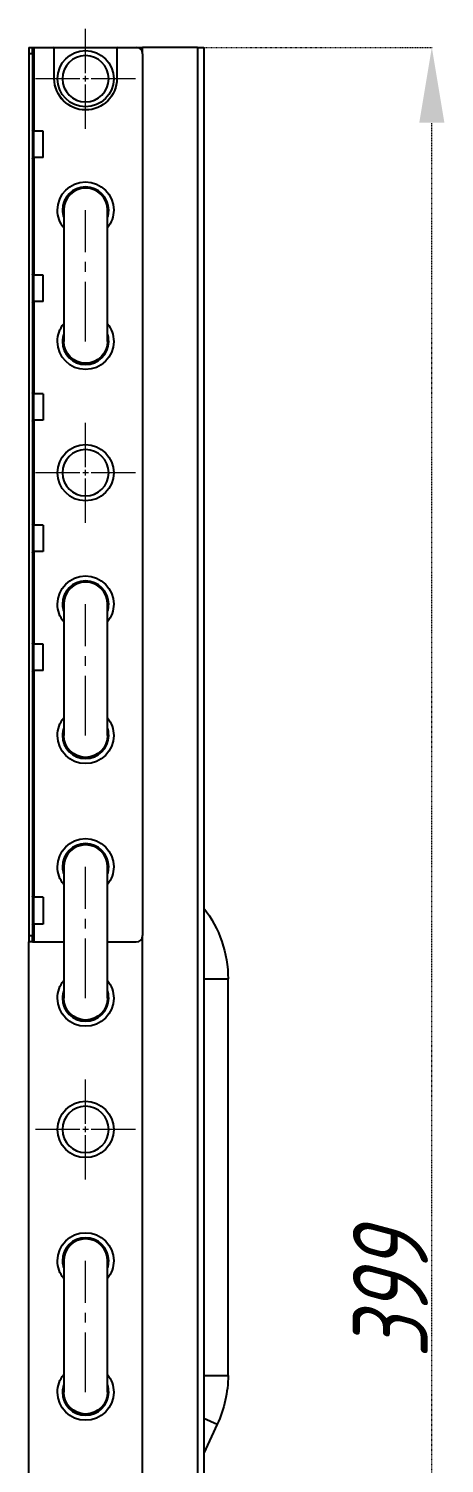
# Model space of a CAD drawing. Header units: millimetres. Extents: x 937859 to 970574, y 987894 to 996517.
# Drawn here: x 943826.4 to 943892.8, y 993304.7 to 993534.1 of the extents above; entities that cross this region are included whole.
import ezdxf

# ---------------------------------------------------------------- set-up
doc = ezdxf.new("R2010")
doc.units = ezdxf.units.MM
doc.header["$LTSCALE"] = 0.5
doc.linetypes.add('CENTER', pattern=[0.6, 0.375, -0.075, 0.075, -0.075])
doc.linetypes.add('CENTER2', pattern=[28.575, 19.05, -3.175, 3.175, -3.175])
doc.layers.add('MD_Visible', color=7, linetype='Continuous', lineweight=25)
doc.layers.add('MD_Visible Narrow', color=7, linetype='Continuous', lineweight=25)
doc.styles.add('SSBKN010703MD', font='GOST_A.TTF', dxfattribs={"width": 0.955, "oblique": 15, "height": 12})
doc.dimstyles.new('SSBKN010703MD', dxfattribs={"dimtxt": 12, "dimasz": 12, "dimexe": 0.1, "dimexo": 0, "dimtad": 1, "dimtxsty": 'SSBKN010703MD', "dimcen": 2.5, "dimadec": 0, "dimazin": 0, "dimtfac": 1, "dimtmove": 0, "dimatfit": 3, "dimfxl": 1, "dimlwd": 9, "dimlwe": 9, "dimarcsym": 0})

# ---------------------------------------------------------------- blocks, each defined once
blk = doc.blocks.new('*U363')
at = {"color": 0, "linetype": 'CENTER2', "lineweight": 5, "transparency": 16777216}
for p, q in [((0, 0.9), (0, 8)), ((-8, 0), (-0.9, 0)), ((0.9, 0), (8, 0)), ((0, -8), (0, -0.9))]:
    blk.add_line(p, q, dxfattribs=at)
at = {"color": 0, "linetype": 'Continuous', "lineweight": 5, "transparency": 16777216}
for p, q in [((-0.45, 0), (0.45, 0)), ((0, -0.45), (0, 0.45))]:
    blk.add_line(p, q, dxfattribs=at)
blk = doc.blocks.new('*U332')
at = {"color": 0, "linetype": 'CENTER2', "lineweight": 5, "transparency": 16777216}
for p, q in [((0, 0.9), (0, 8)), ((-8, 0), (-0.9, 0)), ((0.9, 0), (8, 0)), ((0, -8), (0, -0.9))]:
    blk.add_line(p, q, dxfattribs=at)
at = {"color": 0, "linetype": 'Continuous', "lineweight": 5, "transparency": 16777216}
for p, q in [((-0.45, 0), (0.45, 0)), ((0, -0.45), (0, 0.45))]:
    blk.add_line(p, q, dxfattribs=at)
blk = doc.blocks.new('*U333')
at = {"color": 0, "linetype": 'CENTER2', "lineweight": 5, "transparency": 16777216}
for p, q in [((0, 0.9), (0, 8)), ((-8, 0), (-0.9, 0)), ((0.9, 0), (8, 0)), ((0, -8), (0, -0.9))]:
    blk.add_line(p, q, dxfattribs=at)
at = {"color": 0, "linetype": 'Continuous', "lineweight": 5, "transparency": 16777216}
for p, q in [((-0.45, 0), (0.45, 0)), ((0, -0.45), (0, 0.45))]:
    blk.add_line(p, q, dxfattribs=at)
blk = doc.blocks.new('*D506')
at = {"color": 0, "linetype": 'CENTER', "lineweight": 9, "ltscale": 0.5, "transparency": 16777216}
for p, q in [((943854.37, 993531.11), (943890.94, 993531.11)), ((943890.84, 993144.11), (943890.84, 993519.11)), ((943844.57, 993132.11), (943890.94, 993132.11))]:
    blk.add_line(p, q, dxfattribs=at)
at = {"color": 0, "linetype": 'CENTER', "lineweight": 5, "ltscale": 0.5, "transparency": 16777216}
for points in [[(943888.84, 993519.11), (943892.84, 993519.11), (943890.84, 993531.11)], [(943888.84, 993144.11), (943892.84, 993144.11), (943890.84, 993132.11)]]:
    blk.add_solid(points, dxfattribs=at)
at = {"layer": 'Defpoints', "color": 0, "linetype": 'CENTER', "lineweight": 5, "ltscale": 0.5, "transparency": 16777216}
for p in [(943854.37, 993531.11), (943890.84, 993531.11), (943844.57, 993132.11)]:
    blk.add_point(p, dxfattribs=at)
at = {"color": 0, "linetype": 'CENTER', "lineweight": 5, "ltscale": 0.5, "transparency": 16777216, "insert": (943884.21, 993331.61), "char_height": 12, "attachment_point": 5, "rotation": 90, "style": 'SSBKN010703MD'}
blk.add_mtext('399', dxfattribs=at)

msp = doc.modelspace()

# ---------------------------------------------------------------- linework, layer by layer
at = {"layer": 'MD_Visible', "extrusion": (0, 1, 0)}
for p, q in [((943826.373, 993531.111), (943826.973, 993531.111)), ((943826.373, 993531.111), (943826.373, 993530.111)), ((943826.373, 993530.111), (943826.373, 993389.111)), ((943826.973, 993531.111), (943827.173, 993531.111)), ((943826.973, 993530.111), (943826.973, 993531.111)), ((943826.973, 993530.111), (943826.973, 993389.111)), ((943827.173, 993531.111), (943830.273, 993531.111)), ((943830.273, 993531.111), (943840.673, 993531.111)), ((943830.473, 993526.111), (943830.473, 993530.911)), ((943840.473, 993530.911), (943840.473, 993526.111)), ((943840.673, 993531.111), (943843.573, 993531.111)), ((943843.573, 993531.111), (943844.573, 993531.111)), ((943853.373, 993531.111), (943844.573, 993531.111)), ((943844.573, 993530.111), (943844.573, 993531.111)), ((943844.573, 993530.111), (943844.573, 993389.111)), ((943853.373, 993531.111), (943854.373, 993531.111)), ((943854.373, 993531.111), (943854.373, 993134.111)), ((943828.673, 993517.711), (943827.173, 993517.711)), ((943828.673, 993513.511), (943828.673, 993517.711)), ((943828.673, 993513.511), (943827.173, 993513.511)), ((943831.973, 993505.111), (943831.973, 993494.611)), ((943838.973, 993494.611), (943838.973, 993505.111)), ((943828.673, 993494.711), (943827.173, 993494.711)), ((943828.673, 993490.511), (943828.673, 993494.711)), ((943831.973, 993494.611), (943831.973, 993484.111)), ((943838.973, 993484.111), (943838.973, 993494.611)), ((943828.673, 993490.511), (943827.173, 993490.511)), ((943828.673, 993475.719), (943827.173, 993475.719)), ((943828.673, 993475.719), (943828.673, 993471.503)), ((943828.673, 993471.503), (943827.173, 993471.503)), ((943828.673, 993454.711), (943827.173, 993454.711)), ((943828.673, 993454.711), (943828.673, 993450.511)), ((943828.673, 993450.511), (943827.173, 993450.511)), ((943831.973, 993442.111), (943831.973, 993431.611)), ((943838.973, 993431.611), (943838.973, 993442.111)), ((943828.673, 993435.711), (943827.173, 993435.711)), ((943828.673, 993431.511), (943828.673, 993435.711)), ((943828.673, 993431.511), (943827.173, 993431.511)), ((943831.973, 993431.611), (943831.973, 993421.111)), ((943838.973, 993421.111), (943838.973, 993431.611)), ((943831.973, 993400.111), (943831.973, 993389.611)), ((943838.973, 993389.611), (943838.973, 993400.111)), ((943828.673, 993395.261), (943827.173, 993395.261)), ((943828.673, 993395.261), (943828.673, 993390.961)), ((943828.673, 993390.961), (943827.173, 993390.961)), ((943826.373, 993389.111), (943826.373, 993388.111)), ((943826.373, 993279.111), (943826.373, 993388.111)), ((943826.973, 993388.111), (943826.373, 993388.111)), ((943826.973, 993388.111), (943826.973, 993389.111)), ((943826.973, 993388.111), (943827.173, 993388.111)), ((943827.173, 993388.111), (943831.973, 993388.111)), ((943831.973, 993389.611), (943831.973, 993379.111)), ((943838.973, 993379.111), (943838.973, 993389.611)), ((943838.973, 993388.111), (943843.573, 993388.111)), ((943844.573, 993278.111), (943844.573, 993389.111)), ((943858.256, 993318.79), (943858.256, 993382.17)), ((943831.973, 993337.111), (943831.973, 993326.611)), ((943838.973, 993326.611), (943838.973, 993337.111)), ((943831.973, 993326.611), (943831.973, 993316.111)), ((943838.973, 993316.111), (943838.973, 993326.611)), ((943856.523, 993310.972), (943854.373, 993306.36))]:
    msp.add_line(p, q, dxfattribs=at)
at = {"layer": 'MD_Visible', "linetype": 'CENTER2', "lineweight": 5, "extrusion": (0, 1, 0)}
for p, q in [((943835.473, 993484.111), (943835.473, 993505.111)), ((943835.473, 993421.111), (943835.473, 993442.111)), ((943835.473, 993379.111), (943835.473, 993400.111)), ((943835.473, 993316.111), (943835.473, 993337.111))]:
    msp.add_line(p, q, dxfattribs=at)
at = {"layer": 'MD_Visible'}
for centre, radius, start, end in [((943830.273, 993530.911), 0.2, 0, 90), ((943835.473, 993526.111), 3.7, 0, 180), ((943840.673, 993530.911), 0.2, 90, 180), ((943843.573, 993530.111), 1, 0, 90), ((943835.473, 993526.111), 3.7, 180, 0), ((943835.473, 993505.111), 3.7, 0, 180), ((943835.473, 993505.111), 3.5, 90, 180), ((943835.473, 993505.111), 3.5, 0, 90), ((943835.473, 993505.111), 3.7, 180, 198.92464), ((943835.473, 993505.111), 3.7, 341.07536, 0), ((943835.473, 993484.111), 3.7, 161.07536, 180), ((943835.473, 993484.111), 3.7, 180, 0), ((943835.473, 993484.111), 3.7, 0, 18.92464), ((943835.473, 993463.111), 3.7, 0, 180), ((943835.473, 993463.111), 3.7, 180, 0), ((943835.473, 993442.111), 3.7, 0, 180), ((943835.473, 993442.111), 3.5, 90, 180), ((943835.473, 993442.111), 3.5, 0, 90), ((943835.473, 993442.111), 3.7, 180, 198.92464), ((943835.473, 993442.111), 3.7, 341.07536, 0), ((943835.473, 993421.111), 3.7, 161.07536, 180), ((943835.473, 993421.111), 3.7, 0, 18.92464), ((943835.473, 993421.111), 3.7, 180, 0), ((943835.473, 993400.111), 3.7, 0, 180), ((943835.473, 993400.111), 3.5, 90, 180), ((943835.473, 993400.111), 3.5, 0, 90), ((943835.473, 993400.111), 3.7, 180, 198.92464), ((943835.473, 993400.111), 3.7, 341.07536, 0), ((943843.573, 993389.111), 1, 270, 0), ((943835.473, 993379.111), 3.7, 161.07536, 180), ((943835.473, 993379.111), 3.7, 180, 0), ((943835.473, 993379.111), 3.7, 0, 18.92464), ((943835.473, 993358.111), 3.7, 0, 180), ((943835.473, 993358.111), 3.7, 180, 0), ((943835.473, 993337.111), 3.7, 0, 180), ((943835.473, 993337.111), 3.5, 90, 180), ((943835.473, 993337.111), 3.5, 0, 90), ((943835.473, 993337.111), 3.7, 180, 198.92464), ((943835.473, 993337.111), 3.7, 341.07536, 0), ((943835.473, 993316.111), 3.7, 161.07536, 180), ((943835.473, 993316.111), 3.7, 0, 18.92464), ((943835.473, 993316.111), 3.7, 180, 0)]:
    msp.add_arc(centre, radius, start, end, dxfattribs=at)
at = {"layer": 'MD_Visible', "extrusion": (2.3159e-16, -7.42256e-42, -1)}
msp.add_arc((-943835.473, 993526.111), 5, 314.427, 0, dxfattribs=at)
at = {"layer": 'MD_Visible', "extrusion": (1.22465e-16, 0, -1)}
for centre, radius, start, end in [((-943835.473, 993526.111), 5, 180, 0), ((-943835.473, 993484.111), 3.5, 270, 0), ((-943835.473, 993484.111), 3.5, 180, 270), ((-943835.473, 993421.111), 3.5, 270, 0), ((-943835.473, 993421.111), 3.5, 180, 270), ((-943835.473, 993379.111), 3.5, 270, 0), ((-943835.473, 993379.111), 3.5, 180, 270), ((-943835.473, 993316.111), 3.5, 270, 0), ((-943835.473, 993316.111), 3.5, 180, 270)]:
    msp.add_arc(centre, radius, start, end, dxfattribs=at)
at = {"layer": 'MD_Visible', "extrusion": (2.3159e-16, -2.48109e-42, -1)}
msp.add_arc((-943835.473, 993526.111), 5, 180, 225.573, dxfattribs=at)
at = {"layer": 'MD_Visible', "extrusion": (2.3159e-16, 0, -1)}
for centre, start, end in [((-943827.173, 993517.911), 270, 0), ((-943827.173, 993513.311), 0, 90), ((-943827.173, 993494.911), 270, 0), ((-943827.173, 993490.311), 0, 90), ((-943827.173, 993471.303), 0, 90), ((-943827.173, 993454.911), 270, 0), ((-943827.173, 993450.311), 0, 90), ((-943827.173, 993431.311), 0, 90), ((-943827.173, 993390.761), 0, 90)]:
    msp.add_arc(centre, 0.2, start, end, dxfattribs=at)
at = {"layer": 'MD_Visible', "extrusion": (2.3159e-16, 2.00511e-68, -1)}
for centre in [(-943827.173, 993475.919), (-943827.173, 993435.911), (-943827.173, 993395.461)]:
    msp.add_arc(centre, 0.2, 270, 0, dxfattribs=at)
at = {"layer": 'MD_Visible', "extrusion": (2.49674e-16, -7.53666e-43, -1)}
msp.add_arc((-943839.756, 993382.17), 18.5, 142.19244, 180, dxfattribs=at)
msp.add_arc((-943839.756, 993382.17), 18.5, 142.19244, 180, dxfattribs=at)
at = {"layer": 'MD_Visible', "extrusion": (2.49674e-16, -5.38757e-42, -1)}
msp.add_arc((-943839.756, 993318.79), 18.5, 180, 205, dxfattribs=at)
at = {"layer": 'MD_Visible Narrow', "extrusion": (0, 1, 0)}
for p, q in [((943826.973, 993530.111), (943826.373, 993530.111)), ((943827.173, 993531.111), (943827.173, 993517.711)), ((943853.373, 993531.111), (943853.373, 993134.111)), ((943827.173, 993515.611), (943827.173, 993517.711)), ((943826.973, 993515.611), (943827.173, 993515.611)), ((943827.173, 993513.511), (943827.173, 993515.611)), ((943827.173, 993513.511), (943827.173, 993494.711)), ((943827.173, 993492.611), (943827.173, 993494.711)), ((943826.973, 993492.611), (943827.173, 993492.611)), ((943827.173, 993490.511), (943827.173, 993492.611)), ((943827.173, 993490.511), (943827.173, 993475.719)), ((943827.173, 993473.611), (943827.173, 993475.719)), ((943826.973, 993473.611), (943827.173, 993473.611)), ((943827.173, 993471.503), (943827.173, 993473.611)), ((943827.173, 993471.503), (943827.173, 993454.711)), ((943827.173, 993452.611), (943827.173, 993454.711)), ((943826.973, 993452.611), (943827.173, 993452.611)), ((943827.173, 993450.511), (943827.173, 993452.611)), ((943827.173, 993450.511), (943827.173, 993435.711)), ((943826.973, 993433.611), (943827.173, 993433.611)), ((943827.173, 993433.611), (943827.173, 993435.711)), ((943827.173, 993431.511), (943827.173, 993433.611)), ((943827.173, 993431.511), (943827.173, 993395.261)), ((943827.173, 993393.111), (943827.173, 993395.261)), ((943826.973, 993393.111), (943827.173, 993393.111)), ((943827.173, 993390.961), (943827.173, 993393.111)), ((943827.173, 993390.961), (943827.173, 993388.111)), ((943826.373, 993389.111), (943826.973, 993389.111)), ((943854.373, 993382.17), (943858.256, 993382.17)), ((943854.373, 993382.17), (943858.256, 993382.17)), ((943854.373, 993318.79), (943858.256, 993318.79)), ((943854.373, 993311.974), (943856.523, 993310.972)), ((943856.523, 993310.972), (943854.373, 993306.36))]:
    msp.add_line(p, q, dxfattribs=at)
at = {"layer": 'MD_Visible Narrow', "extrusion": (1.22465e-16, 0, -1)}
for centre, start, end in [((-943835.473, 993526.111), 0, 180), ((-943835.473, 993526.111), 180, 0), ((-943835.473, 993505.111), 0, 180), ((-943835.473, 993505.111), 321.05756, 0), ((-943835.473, 993505.111), 180, 218.94244), ((-943835.473, 993484.111), 0, 38.94244), ((-943835.473, 993484.111), 141.05756, 180), ((-943835.473, 993484.111), 180, 0), ((-943835.473, 993463.111), 0, 180), ((-943835.473, 993463.111), 180, 0), ((-943835.473, 993442.111), 0, 180), ((-943835.473, 993442.111), 321.05756, 0), ((-943835.473, 993442.111), 180, 218.94244), ((-943835.473, 993421.111), 0, 38.94244), ((-943835.473, 993421.111), 141.05756, 180), ((-943835.473, 993421.111), 180, 0), ((-943835.473, 993400.111), 0, 180), ((-943835.473, 993400.111), 321.05756, 0), ((-943835.473, 993400.111), 180, 218.94244), ((-943835.473, 993379.111), 0, 38.94244), ((-943835.473, 993379.111), 141.05756, 180), ((-943835.473, 993379.111), 180, 0), ((-943835.473, 993358.111), 0, 180), ((-943835.473, 993358.111), 180, 0), ((-943835.473, 993337.111), 0, 180), ((-943835.473, 993337.111), 321.05756, 0), ((-943835.473, 993337.111), 180, 218.94244), ((-943835.473, 993316.111), 0, 38.94244), ((-943835.473, 993316.111), 141.05756, 180), ((-943835.473, 993316.111), 180, 0)]:
    msp.add_arc(centre, 4.5, start, end, dxfattribs=at)
at = {"layer": 'MD_Visible Narrow', "extrusion": (2.49674e-16, 0, -1)}
msp.add_arc((-943839.756, 993318.79), 18.5, 180, 205, dxfattribs=at)

# ---------------------------------------------------------------- block references
at = {"linetype": 'CENTER2', "lineweight": 5, "extrusion": (1.22465e-16, 0, -1)}
for name, p in [('*U363', (-943835.473, 993526.111)), ('*U332', (-943835.473, 993463.111)), ('*U333', (-943835.473, 993358.111))]:
    msp.add_blockref(name, p, dxfattribs=at)

# ---------------------------------------------------------------- dimensions: what is measured, and where the dimension line sits
at = {"linetype": 'CENTER', "lineweight": 5, "ltscale": 0.5}
dim = msp.add_linear_dim(base=(943890.836, 993531.111), p1=(943844.573, 993132.111), p2=(943854.373, 993531.111), angle=90, dimstyle='SSBKN010703MD', dxfattribs=at)
dim.commit()
dim.dimension.update_dxf_attribs({"geometry": '*D506', "text_midpoint": (943884.207, 993331.611)})

doc.saveas('drawing.dxf')
